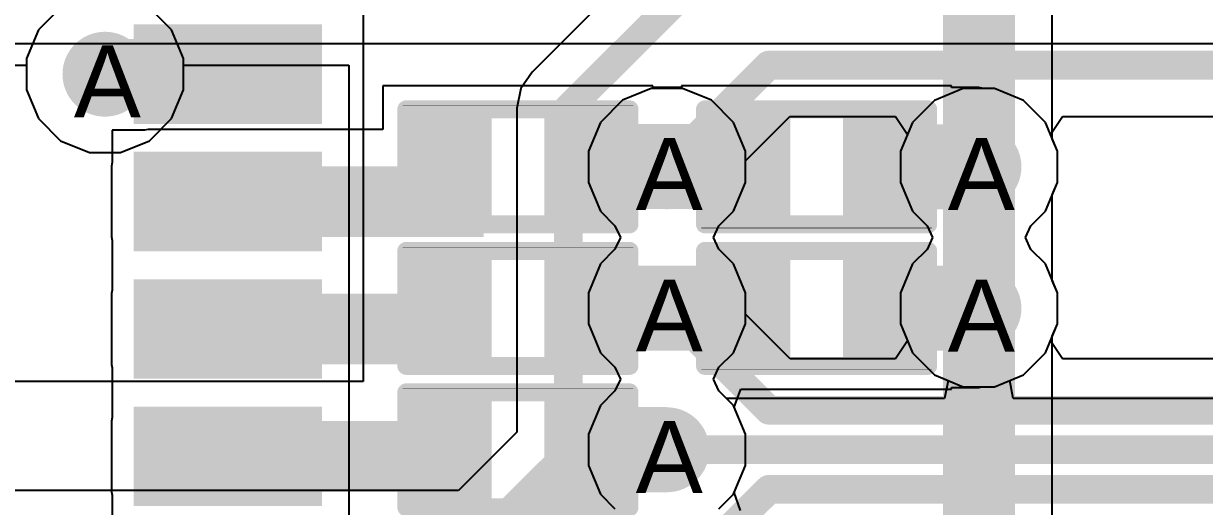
# Model space of a CAD drawing. Header units: inches. Extents: x 0 to 208, y 0 to 213.
# Drawn here: x 0.7517 to 1.0797, y 1.3742 to 1.5086 of the extents above; entities that cross this region are included whole.
import ezdxf

# ---------------------------------------------------------------- set-up
doc = ezdxf.new("R2010")
doc.units = ezdxf.units.IN
doc.header["$MEASUREMENT"] = 0
for name, color, linetype in [('Bottom Layer', 5, 'Continuous'), ('Drill Drawing', 1, 'Continuous'), ('L2_GND1', 16, 'Continuous'), ('L3_SIG1', 76, 'Continuous'), ('L4_PWR', 90, 'Continuous'), ('L5_GND2', 156, 'Continuous'), ('L6_SIG2', 130, 'Continuous'), ('L7_GND3', 216, 'Continuous'), ('Top Layer', 1, 'Continuous'), ('Top Overlay', 2, 'Continuous'), ('Top Paste', 8, 'Continuous'), ('Top Solder', 216, 'Continuous'), ('Via Holes', 16, 'Continuous')]:
    doc.layers.add(name, color=color, linetype=linetype)
doc.styles.add('Arial', font='', dxfattribs={"height": 0.2})
doc.styles.get('Arial').set_extended_font_data('Arial')

# ---------------------------------------------------------------- blocks, each defined once
blk = doc.blocks.new('R___0402_122')
at = {"layer": 'Top Layer'}
for points in [[(-0.0275, -0.0125), (-0.0275, 0.0125), (-0.0095, 0.0125), (-0.0095, -0.0125)], [(0.0095, -0.0125), (0.0095, 0.0125), (0.0275, 0.0125), (0.0275, -0.0125)]]:
    blk.add_hatch(color=1, dxfattribs=at).paths.add_polyline_path(points)
at = {"layer": 'Top Paste'}
for points in [[(-0.0275, -0.0125), (-0.0275, 0.0125), (-0.0095, 0.0125), (-0.0095, -0.0125)], [(0.0095, -0.0125), (0.0095, 0.0125), (0.0275, 0.0125), (0.0275, -0.0125)]]:
    blk.add_hatch(color=8, dxfattribs=at).paths.add_polyline_path(points)
at = {"layer": 'Top Solder'}
for points in [[(-0.02967, -0.01466), (-0.02967, 0.01467), (-0.00734, 0.01467), (-0.00734, -0.01466)], [(0.00733, -0.01466), (0.00733, 0.01467), (0.02967, 0.01467), (0.02967, -0.01466)]]:
    blk.add_hatch(color=216, dxfattribs=at).paths.add_polyline_path(points)
at = {"layer": 'Top Overlay'}
for points in [[(-0.031, -0.016, 0.005, 0.005, 0), (-0.031, 0.016, 0.005, 0.005, 0)], [(-0.031, 0.016, 0.005, 0.005, 0), (0.031, 0.016, 0.005, 0.005, 0)], [(0.031, -0.016, 0.005, 0.005, 0), (0.031, 0.016, 0.005, 0.005, 0)], [(-0.031, -0.016, 0.005, 0.005, 0), (0.031, -0.016, 0.005, 0.005, 0)], [(-0.032, -0.017, 0.000127, 0.000127, 0), (0.032, -0.017, 0.000127, 0.000127, 0)]]:
    blk.add_lwpolyline(points, format="xyseb", dxfattribs=at)
for points in [[(-0.03225, 0.016, 0.0025, 0.0025, 1), (-0.02975, 0.016, 0.0025, 0.0025, 1)], [(-0.03225, 0.016, 0.0025, 0.0025, 1), (-0.02975, 0.016, 0.0025, 0.0025, 1)], [(0.02975, 0.016, 0.0025, 0.0025, 1), (0.03225, 0.016, 0.0025, 0.0025, 1)], [(0.02975, 0.016, 0.0025, 0.0025, 1), (0.03225, 0.016, 0.0025, 0.0025, 1)], [(-0.03225, -0.016, 0.0025, 0.0025, 1), (-0.02975, -0.016, 0.0025, 0.0025, 1)], [(-0.03225, -0.016, 0.0025, 0.0025, 1), (-0.02975, -0.016, 0.0025, 0.0025, 1)], [(0.02975, -0.016, 0.0025, 0.0025, 1), (0.03225, -0.016, 0.0025, 0.0025, 1)], [(0.02975, -0.016, 0.0025, 0.0025, 1), (0.03225, -0.016, 0.0025, 0.0025, 1)], [(-0.03203, -0.017, 0.0000635, 0.0000635, 1), (-0.03197, -0.017, 0.0000635, 0.0000635, 1)], [(0.03197, -0.017, 0.0000635, 0.0000635, 1), (0.03203, -0.017, 0.0000635, 0.0000635, 1)]]:
    blk.add_lwpolyline(points, format="xyseb", close=True, dxfattribs=at)
blk = doc.blocks.new('R___0402_123')
at = {"layer": 'Top Layer'}
for points in [[(-0.0275, -0.0125), (-0.0275, 0.0125), (-0.0095, 0.0125), (-0.0095, -0.0125)], [(0.0095, -0.0125), (0.0095, 0.0125), (0.0275, 0.0125), (0.0275, -0.0125)]]:
    blk.add_hatch(color=1, dxfattribs=at).paths.add_polyline_path(points)
at = {"layer": 'Top Paste'}
for points in [[(-0.0275, -0.0125), (-0.0275, 0.0125), (-0.0095, 0.0125), (-0.0095, -0.0125)], [(0.0095, -0.0125), (0.0095, 0.0125), (0.0275, 0.0125), (0.0275, -0.0125)]]:
    blk.add_hatch(color=8, dxfattribs=at).paths.add_polyline_path(points)
at = {"layer": 'Top Solder'}
for points in [[(-0.02967, -0.01466), (-0.02967, 0.01467), (-0.00734, 0.01467), (-0.00734, -0.01466)], [(0.00733, -0.01466), (0.00733, 0.01467), (0.02967, 0.01467), (0.02967, -0.01466)]]:
    blk.add_hatch(color=216, dxfattribs=at).paths.add_polyline_path(points)
at = {"layer": 'Top Overlay'}
for points in [[(-0.031, -0.016, 0.005, 0.005, 0), (-0.031, 0.016, 0.005, 0.005, 0)], [(-0.031, 0.016, 0.005, 0.005, 0), (0.031, 0.016, 0.005, 0.005, 0)], [(0.031, -0.016, 0.005, 0.005, 0), (0.031, 0.016, 0.005, 0.005, 0)], [(-0.031, -0.016, 0.005, 0.005, 0), (0.031, -0.016, 0.005, 0.005, 0)], [(-0.032, -0.017, 0.000127, 0.000127, 0), (0.032, -0.017, 0.000127, 0.000127, 0)]]:
    blk.add_lwpolyline(points, format="xyseb", dxfattribs=at)
for points in [[(-0.03225, 0.016, 0.0025, 0.0025, 1), (-0.02975, 0.016, 0.0025, 0.0025, 1)], [(-0.03225, 0.016, 0.0025, 0.0025, 1), (-0.02975, 0.016, 0.0025, 0.0025, 1)], [(0.02975, 0.016, 0.0025, 0.0025, 1), (0.03225, 0.016, 0.0025, 0.0025, 1)], [(0.02975, 0.016, 0.0025, 0.0025, 1), (0.03225, 0.016, 0.0025, 0.0025, 1)], [(-0.03225, -0.016, 0.0025, 0.0025, 1), (-0.02975, -0.016, 0.0025, 0.0025, 1)], [(-0.03225, -0.016, 0.0025, 0.0025, 1), (-0.02975, -0.016, 0.0025, 0.0025, 1)], [(0.02975, -0.016, 0.0025, 0.0025, 1), (0.03225, -0.016, 0.0025, 0.0025, 1)], [(0.02975, -0.016, 0.0025, 0.0025, 1), (0.03225, -0.016, 0.0025, 0.0025, 1)], [(-0.03203, -0.017, 0.0000635, 0.0000635, 1), (-0.03197, -0.017, 0.0000635, 0.0000635, 1)], [(0.03197, -0.017, 0.0000635, 0.0000635, 1), (0.03203, -0.017, 0.0000635, 0.0000635, 1)]]:
    blk.add_lwpolyline(points, format="xyseb", close=True, dxfattribs=at)
blk = doc.blocks.new('AP6256__408')
at = {"layer": 'Top Layer'}
for points in [[(-0.00984, -0.24606), (-0.00984, -0.20177), (0.00984, -0.20177), (0.00984, -0.24606)], [(0.02559, -0.24606), (0.02559, -0.20177), (0.04528, -0.20177), (0.04528, -0.24606)], [(0.06103, -0.24606), (0.06103, -0.20177), (0.08071, -0.20177), (0.08071, -0.24606)], [(0.09646, -0.24606), (0.09646, -0.20177), (0.11614, -0.20177), (0.11614, -0.24606)]]:
    blk.add_hatch(color=1, dxfattribs=at).paths.add_polyline_path(points)
at = {"layer": 'Top Paste'}
for points in [[(-0.00984, -0.24606), (-0.00984, -0.20177), (0.00984, -0.20177), (0.00984, -0.24606)], [(0.02559, -0.24606), (0.02559, -0.20177), (0.04528, -0.20177), (0.04528, -0.24606)], [(0.06103, -0.24606), (0.06103, -0.20177), (0.08071, -0.20177), (0.08071, -0.24606)], [(0.09646, -0.24606), (0.09646, -0.20177), (0.11614, -0.20177), (0.11614, -0.24606)]]:
    blk.add_hatch(color=8, dxfattribs=at).paths.add_polyline_path(points)
at = {"layer": 'Top Solder'}
for points in [[(-0.01384, -0.25006), (-0.01384, -0.19777), (0.01384, -0.19777), (0.01384, -0.25006)], [(0.02159, -0.25006), (0.02159, -0.19777), (0.04928, -0.19777), (0.04928, -0.25006)], [(0.05703, -0.25006), (0.05703, -0.19777), (0.08471, -0.19777), (0.08471, -0.25006)], [(0.09246, -0.25006), (0.09246, -0.19777), (0.12014, -0.19777), (0.12014, -0.25006)]]:
    blk.add_hatch(color=216, dxfattribs=at).paths.add_polyline_path(points)
blk = doc.blocks.new('RES_0402_463')
at = {"layer": 'Top Layer'}
for points in [[(-0.0275, -0.0125), (-0.0275, 0.0125), (-0.0095, 0.0125), (-0.0095, -0.0125)], [(0.0095, -0.0125), (0.0095, 0.0125), (0.0275, 0.0125), (0.0275, -0.0125)]]:
    blk.add_hatch(color=1, dxfattribs=at).paths.add_polyline_path(points)
at = {"layer": 'Top Paste'}
for points in [[(-0.0275, -0.0125), (-0.0275, 0.0125), (-0.0095, 0.0125), (-0.0095, -0.0125)], [(0.0095, -0.0125), (0.0095, 0.0125), (0.0275, 0.0125), (0.0275, -0.0125)]]:
    blk.add_hatch(color=8, dxfattribs=at).paths.add_polyline_path(points)
at = {"layer": 'Top Solder'}
for points in [[(-0.02967, -0.01467), (-0.02967, 0.01466), (-0.00733, 0.01466), (-0.00733, -0.01467)], [(0.00733, -0.01467), (0.00733, 0.01466), (0.02967, 0.01466), (0.02967, -0.01467)]]:
    blk.add_hatch(color=216, dxfattribs=at).paths.add_polyline_path(points)
at = {"layer": 'Top Overlay'}
for points in [[(-0.031, 0.016, 0.005, 0.005, 0), (-0.031, -0.016, 0.005, 0.005, 0)], [(0.031, 0.016, 0.005, 0.005, 0), (-0.031, 0.016, 0.005, 0.005, 0)], [(0.031, 0.016, 0.005, 0.005, 0), (0.031, -0.016, 0.005, 0.005, 0)], [(0.031, -0.016, 0.005, 0.005, 0), (-0.031, -0.016, 0.005, 0.005, 0)], [(0.032, -0.017, 0.000127, 0.000127, 0), (-0.032, -0.017, 0.000127, 0.000127, 0)]]:
    blk.add_lwpolyline(points, format="xyseb", dxfattribs=at)
for points in [[(-0.03225, 0.016, 0.0025, 0.0025, 1), (-0.02975, 0.016, 0.0025, 0.0025, 1)], [(-0.03225, 0.016, 0.0025, 0.0025, 1), (-0.02975, 0.016, 0.0025, 0.0025, 1)], [(0.02975, 0.016, 0.0025, 0.0025, 1), (0.03225, 0.016, 0.0025, 0.0025, 1)], [(0.02975, 0.016, 0.0025, 0.0025, 1), (0.03225, 0.016, 0.0025, 0.0025, 1)], [(-0.03225, -0.016, 0.0025, 0.0025, 1), (-0.02975, -0.016, 0.0025, 0.0025, 1)], [(-0.03225, -0.016, 0.0025, 0.0025, 1), (-0.02975, -0.016, 0.0025, 0.0025, 1)], [(0.02975, -0.016, 0.0025, 0.0025, 1), (0.03225, -0.016, 0.0025, 0.0025, 1)], [(0.02975, -0.016, 0.0025, 0.0025, 1), (0.03225, -0.016, 0.0025, 0.0025, 1)], [(-0.03203, -0.017, 0.0000635, 0.0000635, 1), (-0.03197, -0.017, 0.0000635, 0.0000635, 1)], [(0.03197, -0.017, 0.0000635, 0.0000635, 1), (0.03203, -0.017, 0.0000635, 0.0000635, 1)]]:
    blk.add_lwpolyline(points, format="xyseb", close=True, dxfattribs=at)
blk = doc.blocks.new('RES_0402_464')
at = {"layer": 'Top Layer'}
for points in [[(-0.0275, -0.0125), (-0.0275, 0.0125), (-0.0095, 0.0125), (-0.0095, -0.0125)], [(0.0095, -0.0125), (0.0095, 0.0125), (0.0275, 0.0125), (0.0275, -0.0125)]]:
    blk.add_hatch(color=1, dxfattribs=at).paths.add_polyline_path(points)
at = {"layer": 'Top Paste'}
for points in [[(-0.0275, -0.0125), (-0.0275, 0.0125), (-0.0095, 0.0125), (-0.0095, -0.0125)], [(0.0095, -0.0125), (0.0095, 0.0125), (0.0275, 0.0125), (0.0275, -0.0125)]]:
    blk.add_hatch(color=8, dxfattribs=at).paths.add_polyline_path(points)
at = {"layer": 'Top Solder'}
for points in [[(-0.02967, -0.01467), (-0.02967, 0.01466), (-0.00733, 0.01466), (-0.00733, -0.01467)], [(0.00733, -0.01467), (0.00733, 0.01466), (0.02967, 0.01466), (0.02967, -0.01467)]]:
    blk.add_hatch(color=216, dxfattribs=at).paths.add_polyline_path(points)
at = {"layer": 'Top Overlay'}
for points in [[(0.031, 0.016, 0.005, 0.005, 0), (-0.031, 0.016, 0.005, 0.005, 0)], [(-0.031, 0.016, 0.005, 0.005, 0), (-0.031, -0.016, 0.005, 0.005, 0)], [(0.031, 0.016, 0.005, 0.005, 0), (0.031, -0.016, 0.005, 0.005, 0)], [(0.031, -0.016, 0.005, 0.005, 0), (-0.031, -0.016, 0.005, 0.005, 0)], [(0.032, -0.017, 0.000127, 0.000127, 0), (-0.032, -0.017, 0.000127, 0.000127, 0)]]:
    blk.add_lwpolyline(points, format="xyseb", dxfattribs=at)
for points in [[(-0.03225, 0.016, 0.0025, 0.0025, 1), (-0.02975, 0.016, 0.0025, 0.0025, 1)], [(-0.03225, 0.016, 0.0025, 0.0025, 1), (-0.02975, 0.016, 0.0025, 0.0025, 1)], [(0.02975, 0.016, 0.0025, 0.0025, 1), (0.03225, 0.016, 0.0025, 0.0025, 1)], [(0.02975, 0.016, 0.0025, 0.0025, 1), (0.03225, 0.016, 0.0025, 0.0025, 1)], [(-0.03225, -0.016, 0.0025, 0.0025, 1), (-0.02975, -0.016, 0.0025, 0.0025, 1)], [(-0.03225, -0.016, 0.0025, 0.0025, 1), (-0.02975, -0.016, 0.0025, 0.0025, 1)], [(0.02975, -0.016, 0.0025, 0.0025, 1), (0.03225, -0.016, 0.0025, 0.0025, 1)], [(0.02975, -0.016, 0.0025, 0.0025, 1), (0.03225, -0.016, 0.0025, 0.0025, 1)], [(-0.03203, -0.017, 0.0000635, 0.0000635, 1), (-0.03197, -0.017, 0.0000635, 0.0000635, 1)], [(0.03197, -0.017, 0.0000635, 0.0000635, 1), (0.03203, -0.017, 0.0000635, 0.0000635, 1)]]:
    blk.add_lwpolyline(points, format="xyseb", close=True, dxfattribs=at)
blk = doc.blocks.new('RES_0402_465')
at = {"layer": 'Top Layer'}
for points in [[(-0.0275, -0.0125), (-0.0275, 0.0125), (-0.0095, 0.0125), (-0.0095, -0.0125)], [(0.0095, -0.0125), (0.0095, 0.0125), (0.0275, 0.0125), (0.0275, -0.0125)]]:
    blk.add_hatch(color=1, dxfattribs=at).paths.add_polyline_path(points)
at = {"layer": 'Top Paste'}
for points in [[(-0.0275, -0.0125), (-0.0275, 0.0125), (-0.0095, 0.0125), (-0.0095, -0.0125)], [(0.0095, -0.0125), (0.0095, 0.0125), (0.0275, 0.0125), (0.0275, -0.0125)]]:
    blk.add_hatch(color=8, dxfattribs=at).paths.add_polyline_path(points)
at = {"layer": 'Top Solder'}
for points in [[(-0.02967, -0.01467), (-0.02967, 0.01466), (-0.00733, 0.01466), (-0.00733, -0.01467)], [(0.00733, -0.01467), (0.00733, 0.01466), (0.02967, 0.01466), (0.02967, -0.01467)]]:
    blk.add_hatch(color=216, dxfattribs=at).paths.add_polyline_path(points)
at = {"layer": 'Top Overlay'}
for points in [[(0.031, 0.016, 0.005, 0.005, 0), (-0.031, 0.016, 0.005, 0.005, 0)], [(-0.031, 0.016, 0.005, 0.005, 0), (-0.031, -0.016, 0.005, 0.005, 0)], [(0.031, 0.016, 0.005, 0.005, 0), (0.031, -0.016, 0.005, 0.005, 0)], [(0.031, -0.016, 0.005, 0.005, 0), (-0.031, -0.016, 0.005, 0.005, 0)], [(0.032, -0.017, 0.000127, 0.000127, 0), (-0.032, -0.017, 0.000127, 0.000127, 0)]]:
    blk.add_lwpolyline(points, format="xyseb", dxfattribs=at)
for points in [[(-0.03225, 0.016, 0.0025, 0.0025, 1), (-0.02975, 0.016, 0.0025, 0.0025, 1)], [(-0.03225, 0.016, 0.0025, 0.0025, 1), (-0.02975, 0.016, 0.0025, 0.0025, 1)], [(0.02975, 0.016, 0.0025, 0.0025, 1), (0.03225, 0.016, 0.0025, 0.0025, 1)], [(0.02975, 0.016, 0.0025, 0.0025, 1), (0.03225, 0.016, 0.0025, 0.0025, 1)], [(-0.03225, -0.016, 0.0025, 0.0025, 1), (-0.02975, -0.016, 0.0025, 0.0025, 1)], [(-0.03225, -0.016, 0.0025, 0.0025, 1), (-0.02975, -0.016, 0.0025, 0.0025, 1)], [(0.02975, -0.016, 0.0025, 0.0025, 1), (0.03225, -0.016, 0.0025, 0.0025, 1)], [(0.02975, -0.016, 0.0025, 0.0025, 1), (0.03225, -0.016, 0.0025, 0.0025, 1)], [(-0.03203, -0.017, 0.0000635, 0.0000635, 1), (-0.03197, -0.017, 0.0000635, 0.0000635, 1)], [(0.03197, -0.017, 0.0000635, 0.0000635, 1), (0.03203, -0.017, 0.0000635, 0.0000635, 1)]]:
    blk.add_lwpolyline(points, format="xyseb", close=True, dxfattribs=at)

msp = doc.modelspace()

# ---------------------------------------------------------------- hatches: boundary and pattern name
at = {"layer": 'Bottom Layer'}
h = msp.add_hatch(color=5, dxfattribs=at)
edge = h.paths.add_edge_path()
edge.add_arc((0.77426, 1.49448), 0.01181, 0, 360)
h = msp.add_hatch(color=5, dxfattribs=at)
edge = h.paths.add_edge_path()
edge.add_arc((0.93039, 1.46873), 0.01181, 0, 360)
h = msp.add_hatch(color=5, dxfattribs=at)
edge = h.paths.add_edge_path()
edge.add_arc((1.01709, 1.46871), 0.01181, 0, 360)
h = msp.add_hatch(color=5, dxfattribs=at)
edge = h.paths.add_edge_path()
edge.add_arc((0.93039, 1.42936), 0.01181, 0, 360)
h = msp.add_hatch(color=5, dxfattribs=at)
edge = h.paths.add_edge_path()
edge.add_arc((1.01709, 1.42934), 0.01181, 0, 360)
h = msp.add_hatch(color=5, dxfattribs=at)
edge = h.paths.add_edge_path()
edge.add_arc((0.93039, 1.39), 0.01181, 0, 360)
at = {"layer": 'L2_GND1'}
h = msp.add_hatch(color=16, dxfattribs=at)
edge = h.paths.add_edge_path()
edge.add_arc((0.77426, 1.49448), 0.01181, 0, 360)
h = msp.add_hatch(color=16, dxfattribs=at)
edge = h.paths.add_edge_path()
edge.add_arc((0.93039, 1.46873), 0.01181, 0, 360)
h = msp.add_hatch(color=16, dxfattribs=at)
edge = h.paths.add_edge_path()
edge.add_arc((1.01709, 1.46871), 0.01181, 0, 360)
h = msp.add_hatch(color=16, dxfattribs=at)
edge = h.paths.add_edge_path()
edge.add_arc((0.93039, 1.42936), 0.01181, 0, 360)
h = msp.add_hatch(color=16, dxfattribs=at)
edge = h.paths.add_edge_path()
edge.add_arc((1.01709, 1.42934), 0.01181, 0, 360)
h = msp.add_hatch(color=16, dxfattribs=at)
edge = h.paths.add_edge_path()
edge.add_arc((0.93039, 1.39), 0.01181, 0, 360)
at = {"layer": 'L3_SIG1'}
h = msp.add_hatch(color=76, dxfattribs=at)
edge = h.paths.add_edge_path()
edge.add_arc((0.77426, 1.49448), 0.01181, 0, 360)
h = msp.add_hatch(color=76, dxfattribs=at)
edge = h.paths.add_edge_path()
edge.add_arc((0.93039, 1.46873), 0.01181, 0, 360)
h = msp.add_hatch(color=76, dxfattribs=at)
edge = h.paths.add_edge_path()
edge.add_arc((1.01709, 1.46871), 0.01181, 0, 360)
h = msp.add_hatch(color=76, dxfattribs=at)
edge = h.paths.add_edge_path()
edge.add_arc((0.93039, 1.42936), 0.01181, 0, 360)
h = msp.add_hatch(color=76, dxfattribs=at)
edge = h.paths.add_edge_path()
edge.add_arc((1.01709, 1.42934), 0.01181, 0, 360)
h = msp.add_hatch(color=76, dxfattribs=at)
edge = h.paths.add_edge_path()
edge.add_arc((0.93039, 1.39), 0.01181, 0, 360)
at = {"layer": 'L4_PWR'}
h = msp.add_hatch(color=90, dxfattribs=at)
edge = h.paths.add_edge_path()
edge.add_arc((0.77426, 1.49448), 0.01181, 0, 360)
h = msp.add_hatch(color=90, dxfattribs=at)
edge = h.paths.add_edge_path()
edge.add_arc((0.93039, 1.46873), 0.01181, 0, 360)
h = msp.add_hatch(color=90, dxfattribs=at)
edge = h.paths.add_edge_path()
edge.add_arc((1.01709, 1.46871), 0.01181, 0, 360)
h = msp.add_hatch(color=90, dxfattribs=at)
edge = h.paths.add_edge_path()
edge.add_arc((0.93039, 1.42936), 0.01181, 0, 360)
h = msp.add_hatch(color=90, dxfattribs=at)
edge = h.paths.add_edge_path()
edge.add_arc((1.01709, 1.42934), 0.01181, 0, 360)
h = msp.add_hatch(color=90, dxfattribs=at)
edge = h.paths.add_edge_path()
edge.add_arc((0.93039, 1.39), 0.01181, 0, 360)
at = {"layer": 'L5_GND2'}
h = msp.add_hatch(color=156, dxfattribs=at)
edge = h.paths.add_edge_path()
edge.add_arc((0.77426, 1.49448), 0.01181, 0, 360)
h = msp.add_hatch(color=156, dxfattribs=at)
edge = h.paths.add_edge_path()
edge.add_arc((0.93039, 1.46873), 0.01181, 0, 360)
h = msp.add_hatch(color=156, dxfattribs=at)
edge = h.paths.add_edge_path()
edge.add_arc((1.01709, 1.46871), 0.01181, 0, 360)
h = msp.add_hatch(color=156, dxfattribs=at)
edge = h.paths.add_edge_path()
edge.add_arc((0.93039, 1.42936), 0.01181, 0, 360)
h = msp.add_hatch(color=156, dxfattribs=at)
edge = h.paths.add_edge_path()
edge.add_arc((1.01709, 1.42934), 0.01181, 0, 360)
h = msp.add_hatch(color=156, dxfattribs=at)
edge = h.paths.add_edge_path()
edge.add_arc((0.93039, 1.39), 0.01181, 0, 360)
at = {"layer": 'L6_SIG2'}
h = msp.add_hatch(color=130, dxfattribs=at)
edge = h.paths.add_edge_path()
edge.add_arc((0.77426, 1.49448), 0.01181, 0, 360)
h = msp.add_hatch(color=130, dxfattribs=at)
edge = h.paths.add_edge_path()
edge.add_arc((0.93039, 1.46873), 0.01181, 0, 360)
h = msp.add_hatch(color=130, dxfattribs=at)
edge = h.paths.add_edge_path()
edge.add_arc((1.01709, 1.46871), 0.01181, 0, 360)
h = msp.add_hatch(color=130, dxfattribs=at)
edge = h.paths.add_edge_path()
edge.add_arc((0.93039, 1.42936), 0.01181, 0, 360)
h = msp.add_hatch(color=130, dxfattribs=at)
edge = h.paths.add_edge_path()
edge.add_arc((1.01709, 1.42934), 0.01181, 0, 360)
h = msp.add_hatch(color=130, dxfattribs=at)
edge = h.paths.add_edge_path()
edge.add_arc((0.93039, 1.39), 0.01181, 0, 360)
at = {"layer": 'L7_GND3'}
h = msp.add_hatch(color=216, dxfattribs=at)
edge = h.paths.add_edge_path()
edge.add_arc((0.77426, 1.49448), 0.01181, 0, 360)
h = msp.add_hatch(color=216, dxfattribs=at)
edge = h.paths.add_edge_path()
edge.add_arc((0.93039, 1.46873), 0.01181, 0, 360)
h = msp.add_hatch(color=216, dxfattribs=at)
edge = h.paths.add_edge_path()
edge.add_arc((1.01709, 1.46871), 0.01181, 0, 360)
h = msp.add_hatch(color=216, dxfattribs=at)
edge = h.paths.add_edge_path()
edge.add_arc((0.93039, 1.42936), 0.01181, 0, 360)
h = msp.add_hatch(color=216, dxfattribs=at)
edge = h.paths.add_edge_path()
edge.add_arc((1.01709, 1.42934), 0.01181, 0, 360)
h = msp.add_hatch(color=216, dxfattribs=at)
edge = h.paths.add_edge_path()
edge.add_arc((0.93039, 1.39), 0.01181, 0, 360)
at = {"layer": 'Top Layer'}
h = msp.add_hatch(color=1, dxfattribs=at)
edge = h.paths.add_edge_path()
edge.add_arc((0.77426, 1.49448), 0.01181, 0, 360)
for points in [[(0.77426, 1.48463), (0.83055, 1.48463), (0.83055, 1.50432), (0.77426, 1.50432)], [(0.90749, 1.45694), (0.95348, 1.45694), (0.95348, 1.48059), (0.90749, 1.48059)], [(1.01709, 1.4569), (1.01709, 1.48056), (0.98648, 1.48056), (0.98648, 1.4569)], [(0.78626, 1.4492), (0.87949, 1.4492), (0.87949, 1.46889), (0.78626, 1.46889)], [(0.90749, 1.41757), (0.95348, 1.41757), (0.95348, 1.44123), (0.90749, 1.44123)], [(1.01709, 1.41753), (1.01709, 1.44119), (0.98648, 1.44119), (0.98648, 1.41753)], [(0.78626, 1.41377), (0.87949, 1.41377), (0.87949, 1.43345), (0.78626, 1.43345)], [(0.90749, 1.3782), (0.93039, 1.3782), (0.93039, 1.40186), (0.90749, 1.40186)], [(0.78626, 1.37833), (0.87949, 1.37833), (0.87949, 1.39798), (0.78626, 1.39798)]]:
    msp.add_hatch(color=1, dxfattribs=at).paths.add_polyline_path(points)
h = msp.add_hatch(color=1, dxfattribs=at)
edge = h.paths.add_edge_path()
edge.add_arc((0.93039, 1.46873), 0.01181, 0, 360)
h = msp.add_hatch(color=1, dxfattribs=at)
edge = h.paths.add_edge_path()
edge.add_arc((1.01709, 1.46871), 0.01181, 0, 360)
h = msp.add_hatch(color=1, dxfattribs=at)
edge = h.paths.add_edge_path()
edge.add_arc((0.93039, 1.42936), 0.01181, 0, 360)
h = msp.add_hatch(color=1, dxfattribs=at)
edge = h.paths.add_edge_path()
edge.add_arc((1.01709, 1.42934), 0.01181, 0, 360)
h = msp.add_hatch(color=1, dxfattribs=at)
edge = h.paths.add_edge_path()
edge.add_arc((0.93039, 1.39), 0.01181, 0, 360)
at = {"layer": 'Via Holes'}
h = msp.add_hatch(color=7, dxfattribs=at)
edge = h.paths.add_edge_path()
edge.add_arc((0.77426, 1.49448), 0.00591, 0, 360)
h = msp.add_hatch(color=7, dxfattribs=at)
edge = h.paths.add_edge_path()
edge.add_arc((0.93039, 1.46873), 0.00591, 0, 360)
h = msp.add_hatch(color=7, dxfattribs=at)
edge = h.paths.add_edge_path()
edge.add_arc((1.01709, 1.46871), 0.00591, 0, 360)
h = msp.add_hatch(color=7, dxfattribs=at)
edge = h.paths.add_edge_path()
edge.add_arc((0.93039, 1.42936), 0.00591, 0, 360)
h = msp.add_hatch(color=7, dxfattribs=at)
edge = h.paths.add_edge_path()
edge.add_arc((1.01709, 1.42934), 0.00591, 0, 360)
h = msp.add_hatch(color=7, dxfattribs=at)
edge = h.paths.add_edge_path()
edge.add_arc((0.93039, 1.39), 0.00591, 0, 360)

# ---------------------------------------------------------------- linework, layer by layer
at = {"layer": 'Bottom Layer'}
for p, q in [((0.92605, 1.49054), (0.91803, 1.48722)), ((0.93473, 1.49054), (0.92605, 1.49054)), ((0.94274, 1.48722), (0.93473, 1.49054)), ((1.01275, 1.49052), (1.00473, 1.4872)), ((1.02143, 1.49052), (1.01275, 1.49052)), ((1.02944, 1.4872), (1.02143, 1.49052)), ((0.91803, 1.48722), (0.9119, 1.48108)), ((0.94888, 1.48108), (0.94274, 1.48722)), ((1.00473, 1.4872), (0.9986, 1.48106)), ((1.03558, 1.48106), (1.02944, 1.4872)), ((0.9119, 1.48108), (0.90858, 1.47307)), ((0.9522, 1.47307), (0.94888, 1.48108)), ((0.9986, 1.48106), (0.99528, 1.47304)), ((1.0389, 1.47304), (1.03558, 1.48106)), ((0.90858, 1.47307), (0.90858, 1.46439)), ((0.9522, 1.46439), (0.9522, 1.47307)), ((0.99528, 1.47304), (0.99528, 1.46437)), ((1.0389, 1.46437), (1.0389, 1.47304)), ((0.90858, 1.46439), (0.9119, 1.45637)), ((0.94888, 1.45637), (0.9522, 1.46439)), ((0.99528, 1.46437), (0.9986, 1.45635)), ((1.03558, 1.45635), (1.0389, 1.46437)), ((0.9119, 1.45637), (0.91596, 1.45231)), ((0.94482, 1.45231), (0.94888, 1.45637)), ((0.9986, 1.45635), (1.00266, 1.45229)), ((1.03152, 1.45229), (1.03558, 1.45635)), ((0.91596, 1.45231), (0.91748, 1.44905)), ((0.9433, 1.44905), (0.94482, 1.45231)), ((1.00266, 1.45229), (1.00418, 1.44902)), ((1.03, 1.44902), (1.03152, 1.45229)), ((0.91748, 1.44905), (0.91596, 1.44578)), ((0.94482, 1.44578), (0.9433, 1.44905)), ((1.00418, 1.44902), (1.00266, 1.44576)), ((1.03152, 1.44576), (1.03, 1.44902)), ((0.91596, 1.44578), (0.9119, 1.44172)), ((0.94888, 1.44172), (0.94482, 1.44578)), ((1.00266, 1.44576), (0.9986, 1.4417)), ((1.03558, 1.4417), (1.03152, 1.44576)), ((0.9119, 1.44172), (0.90858, 1.4337)), ((0.9522, 1.4337), (0.94888, 1.44172)), ((0.9986, 1.4417), (0.99528, 1.43368)), ((1.0389, 1.43368), (1.03558, 1.4417)), ((0.90858, 1.4337), (0.90858, 1.42502)), ((0.9522, 1.42502), (0.9522, 1.4337)), ((0.99528, 1.43368), (0.99528, 1.425)), ((1.0389, 1.425), (1.0389, 1.43368)), ((0.90858, 1.42502), (0.9119, 1.41701)), ((0.94888, 1.41701), (0.9522, 1.42502)), ((0.99528, 1.425), (0.9986, 1.41699)), ((1.03558, 1.41699), (1.0389, 1.425)), ((0.9119, 1.41701), (0.91596, 1.41295)), ((0.94482, 1.41295), (0.94888, 1.41701)), ((0.9986, 1.41699), (1.00473, 1.41085)), ((1.02944, 1.41085), (1.03558, 1.41699)), ((0.91596, 1.41295), (0.91748, 1.40968)), ((0.9433, 1.40968), (0.94482, 1.41295)), ((1.00473, 1.41085), (1.01275, 1.40753)), ((1.02143, 1.40753), (1.02944, 1.41085)), ((0.91748, 1.40968), (0.91596, 1.40641)), ((0.94482, 1.40641), (0.9433, 1.40968)), ((1.01275, 1.40753), (1.02143, 1.40753)), ((0.91596, 1.40641), (0.9119, 1.40235)), ((0.94888, 1.40235), (0.94482, 1.40641)), ((0.9119, 1.40235), (0.90858, 1.39433)), ((0.9522, 1.39433), (0.94888, 1.40235)), ((0.90858, 1.39433), (0.90858, 1.38566)), ((0.9522, 1.38566), (0.9522, 1.39433)), ((0.90858, 1.38566), (0.9119, 1.37764)), ((0.94888, 1.37764), (0.9522, 1.38566)), ((0.9119, 1.37764), (0.91596, 1.37358)), ((0.94482, 1.37358), (0.94888, 1.37764))]:
    msp.add_line(p, q, dxfattribs=at)
at = {"layer": 'L2_GND1'}
for p, q in [((0.92605, 1.49054), (0.91803, 1.48722)), ((0.93473, 1.49054), (0.92605, 1.49054)), ((0.94274, 1.48722), (0.93473, 1.49054)), ((1.01275, 1.49052), (1.00473, 1.4872)), ((1.02143, 1.49052), (1.01275, 1.49052)), ((1.02944, 1.4872), (1.02143, 1.49052)), ((0.91803, 1.48722), (0.9119, 1.48108)), ((0.94888, 1.48108), (0.94274, 1.48722)), ((1.00473, 1.4872), (0.9986, 1.48106)), ((1.03558, 1.48106), (1.02944, 1.4872)), ((0.9119, 1.48108), (0.90858, 1.47307)), ((0.9522, 1.47307), (0.94888, 1.48108)), ((0.9986, 1.48106), (0.99528, 1.47304)), ((1.0389, 1.47304), (1.03558, 1.48106)), ((0.90858, 1.47307), (0.90858, 1.46439)), ((0.9522, 1.46439), (0.9522, 1.47307)), ((0.99528, 1.47304), (0.99528, 1.46437)), ((1.0389, 1.46437), (1.0389, 1.47304)), ((0.90858, 1.46439), (0.9119, 1.45637)), ((0.94888, 1.45637), (0.9522, 1.46439)), ((0.99528, 1.46437), (0.9986, 1.45635)), ((1.03558, 1.45635), (1.0389, 1.46437)), ((0.9119, 1.45637), (0.91596, 1.45231)), ((0.94482, 1.45231), (0.94888, 1.45637)), ((0.9986, 1.45635), (1.00266, 1.45229)), ((1.03152, 1.45229), (1.03558, 1.45635)), ((0.91596, 1.45231), (0.91748, 1.44905)), ((0.9433, 1.44905), (0.94482, 1.45231)), ((1.00266, 1.45229), (1.00418, 1.44902)), ((1.03, 1.44902), (1.03152, 1.45229)), ((0.91748, 1.44905), (0.91596, 1.44578)), ((0.94482, 1.44578), (0.9433, 1.44905)), ((1.00418, 1.44902), (1.00266, 1.44576)), ((1.03152, 1.44576), (1.03, 1.44902)), ((0.91596, 1.44578), (0.9119, 1.44172)), ((0.94888, 1.44172), (0.94482, 1.44578)), ((1.00266, 1.44576), (0.9986, 1.4417)), ((1.03558, 1.4417), (1.03152, 1.44576)), ((0.9119, 1.44172), (0.90858, 1.4337)), ((0.9522, 1.4337), (0.94888, 1.44172)), ((0.9986, 1.4417), (0.99528, 1.43368)), ((1.0389, 1.43368), (1.03558, 1.4417)), ((0.90858, 1.4337), (0.90858, 1.42502)), ((0.9522, 1.42502), (0.9522, 1.4337)), ((0.99528, 1.43368), (0.99528, 1.425)), ((1.0389, 1.425), (1.0389, 1.43368)), ((0.90858, 1.42502), (0.9119, 1.41701)), ((0.94888, 1.41701), (0.9522, 1.42502)), ((0.99528, 1.425), (0.9986, 1.41699)), ((1.03558, 1.41699), (1.0389, 1.425)), ((0.9119, 1.41701), (0.91596, 1.41295)), ((0.94482, 1.41295), (0.94888, 1.41701)), ((0.9986, 1.41699), (1.00473, 1.41085)), ((1.02944, 1.41085), (1.03558, 1.41699)), ((0.91596, 1.41295), (0.91748, 1.40968)), ((0.9433, 1.40968), (0.94482, 1.41295)), ((1.00473, 1.41085), (1.01275, 1.40753)), ((1.02143, 1.40753), (1.02944, 1.41085)), ((0.91748, 1.40968), (0.91596, 1.40641)), ((0.94482, 1.40641), (0.9433, 1.40968)), ((1.01275, 1.40753), (1.02143, 1.40753)), ((0.91596, 1.40641), (0.9119, 1.40235)), ((0.94888, 1.40235), (0.94482, 1.40641)), ((0.9119, 1.40235), (0.90858, 1.39433)), ((0.9522, 1.39433), (0.94888, 1.40235)), ((0.90858, 1.39433), (0.90858, 1.38566)), ((0.9522, 1.38566), (0.9522, 1.39433)), ((0.90858, 1.38566), (0.9119, 1.37764)), ((0.94888, 1.37764), (0.9522, 1.38566)), ((0.9119, 1.37764), (0.91596, 1.37358)), ((0.94482, 1.37358), (0.94888, 1.37764))]:
    msp.add_line(p, q, dxfattribs=at)
at = {"layer": 'L3_SIG1'}
for p, q in [((0.91592, 1.51811), (0.89291, 1.49509)), ((0.89291, 1.49509), (0.88981, 1.49046)), ((0.88981, 1.49046), (0.88873, 1.485)), ((0.88873, 1.485), (0.88873, 1.485)), ((0.88873, 1.485), (0.88873, 1.39491)), ((0.9522, 1.47035), (0.96457, 1.48273)), ((0.96457, 1.48273), (0.99388, 1.48273)), ((0.99388, 1.48273), (0.99722, 1.47773)), ((1.03696, 1.47773), (1.0403, 1.48273)), ((1.0403, 1.48273), (3.96866, 1.48273)), ((0.99722, 1.47773), (0.99528, 1.47304)), ((1.0389, 1.47304), (1.03696, 1.47773)), ((0.9522, 1.46439), (0.9522, 1.47035)), ((0.99528, 1.47304), (0.99528, 1.46437)), ((1.0389, 1.46437), (1.0389, 1.47304)), ((0.94888, 1.45637), (0.9522, 1.46439)), ((0.99528, 1.46437), (0.9986, 1.45635)), ((1.03558, 1.45635), (1.0389, 1.46437)), ((0.94482, 1.45231), (0.94888, 1.45637)), ((0.9986, 1.45635), (1.00266, 1.45229)), ((1.03152, 1.45229), (1.03558, 1.45635)), ((0.9433, 1.44905), (0.94482, 1.45231)), ((1.00266, 1.45229), (1.00418, 1.44902)), ((1.03, 1.44902), (1.03152, 1.45229)), ((0.94482, 1.44578), (0.9433, 1.44905)), ((1.00418, 1.44902), (1.00266, 1.44576)), ((1.03152, 1.44576), (1.03, 1.44902)), ((0.94888, 1.44172), (0.94482, 1.44578)), ((1.00266, 1.44576), (0.9986, 1.4417)), ((1.03558, 1.4417), (1.03152, 1.44576)), ((0.9522, 1.4337), (0.94888, 1.44172)), ((0.9986, 1.4417), (0.99528, 1.43368)), ((1.0389, 1.43368), (1.03558, 1.4417)), ((0.9522, 1.42774), (0.9522, 1.4337)), ((0.99528, 1.43368), (0.99528, 1.425)), ((1.0389, 1.425), (1.0389, 1.43368)), ((0.96466, 1.41527), (0.9522, 1.42774)), ((0.99528, 1.425), (0.99724, 1.42027)), ((1.03694, 1.42027), (1.0389, 1.425)), ((0.99724, 1.42027), (0.9939, 1.41527)), ((1.04028, 1.41527), (1.03694, 1.42027)), ((0.9939, 1.41527), (0.96466, 1.41527)), ((1.22909, 1.41527), (1.04028, 1.41527)), ((0.88873, 1.39491), (0.87245, 1.37863)), ((0.87245, 1.37863), (0.70029, 1.37863))]:
    msp.add_line(p, q, dxfattribs=at)
for points in [[(0.903, 1.485, 0.008, 0.008, 0), (0.936, 1.518, 0.008, 0.008, 0)], [(0.93039, 1.46873, 0.008, 0.008, 0), (0.95866, 1.497, 0.008, 0.008, 0)], [(0.95866, 1.497, 0.008, 0.008, 0), (3.96866, 1.497, 0.008, 0.008, 0)], [(0.903, 1.389, 0.008, 0.008, 0), (0.903, 1.485, 0.008, 0.008, 0)], [(0.93039, 1.42936, 0.008, 0.008, 0), (0.95875, 1.401, 0.008, 0.008, 0)], [(0.95875, 1.401, 0.008, 0.008, 0), (1.235, 1.401, 0.008, 0.008, 0)], [(0.87836, 1.36436, 0.008, 0.008, 0), (0.903, 1.389, 0.008, 0.008, 0)], [(0.93039, 1.35063, 0.008, 0.008, 0), (0.95876, 1.379, 0.008, 0.008, 0)], [(0.95876, 1.379, 0.008, 0.008, 0), (1.24411, 1.379, 0.008, 0.008, 0)]]:
    msp.add_lwpolyline(points, format="xyseb", dxfattribs=at)
for points in [[(0.95666, 1.497, 0.004, 0.004, 1), (0.96066, 1.497, 0.004, 0.004, 1)], [(0.95666, 1.497, 0.004, 0.004, 1), (0.96066, 1.497, 0.004, 0.004, 1)], [(0.901, 1.485, 0.004, 0.004, 1), (0.905, 1.485, 0.004, 0.004, 1)], [(0.901, 1.485, 0.004, 0.004, 1), (0.905, 1.485, 0.004, 0.004, 1)], [(0.92839, 1.46873, 0.004, 0.004, 1), (0.93239, 1.46873, 0.004, 0.004, 1)], [(0.92839, 1.42936, 0.004, 0.004, 1), (0.93239, 1.42936, 0.004, 0.004, 1)], [(0.95675, 1.401, 0.004, 0.004, 1), (0.96075, 1.401, 0.004, 0.004, 1)], [(0.95675, 1.401, 0.004, 0.004, 1), (0.96075, 1.401, 0.004, 0.004, 1)], [(0.901, 1.389, 0.004, 0.004, 1), (0.905, 1.389, 0.004, 0.004, 1)], [(0.901, 1.389, 0.004, 0.004, 1), (0.905, 1.389, 0.004, 0.004, 1)], [(0.95676, 1.379, 0.004, 0.004, 1), (0.96076, 1.379, 0.004, 0.004, 1)], [(0.95676, 1.379, 0.004, 0.004, 1), (0.96076, 1.379, 0.004, 0.004, 1)]]:
    msp.add_lwpolyline(points, format="xyseb", close=True, dxfattribs=at)
at = {"layer": 'L4_PWR'}
for p, q in [((0.846, 1.57219), (0.846, 1.409)), ((1.03748, 1.47647), (1.03748, 1.54122)), ((0.7619, 1.51297), (0.75577, 1.50683)), ((0.79275, 1.50683), (0.78661, 1.51297)), ((0.75577, 1.50683), (0.75245, 1.49882)), ((0.79607, 1.49882), (0.79275, 1.50683)), ((0.41653, 1.497), (0.75245, 1.497)), ((0.75245, 1.49882), (0.75245, 1.49014)), ((0.75245, 1.497), (0.75245, 1.49014)), ((0.79607, 1.49014), (0.79607, 1.49882)), ((0.79607, 1.49014), (0.79607, 1.497)), ((0.79607, 1.497), (0.842, 1.497)), ((0.842, 1.497), (0.842, 1.18439)), ((0.75245, 1.49014), (0.75577, 1.48212)), ((0.75245, 1.49014), (0.75577, 1.48212)), ((0.79275, 1.48212), (0.79607, 1.49014)), ((0.79275, 1.48212), (0.79607, 1.49014)), ((0.75577, 1.48212), (0.7619, 1.47599)), ((0.75577, 1.48212), (0.7619, 1.47599)), ((0.78661, 1.47599), (0.79275, 1.48212)), ((0.78661, 1.47599), (0.79275, 1.48212)), ((1.0389, 1.47304), (1.03748, 1.47647)), ((0.7619, 1.47599), (0.76992, 1.47267)), ((0.7619, 1.47599), (0.76992, 1.47267)), ((0.7786, 1.47267), (0.78661, 1.47599)), ((0.7786, 1.47267), (0.78661, 1.47599)), ((0.76992, 1.47267), (0.7786, 1.47267)), ((0.76992, 1.47267), (0.7786, 1.47267)), ((1.0389, 1.46437), (1.0389, 1.47304)), ((1.03748, 1.46094), (1.0389, 1.46437)), ((1.03748, 1.43711), (1.03748, 1.46094)), ((1.0389, 1.43368), (1.03748, 1.43711)), ((1.0389, 1.425), (1.0389, 1.43368)), ((1.03748, 1.42158), (1.0389, 1.425)), ((1.03748, 1.35837), (1.03748, 1.42158)), ((0.846, 1.409), (0.352, 1.409))]:
    msp.add_line(p, q, dxfattribs=at)
for points in [[(1.01709, 1.46871, 0.02, 0.02, 0), (1.01709, 1.54122, 0.02, 0.02, 0)], [(1.01709, 1.42934, 0.02, 0.02, 0), (1.01709, 1.46871, 0.02, 0.02, 0)], [(1.01709, 1.35061, 0.02, 0.02, 0), (1.01709, 1.42934, 0.02, 0.02, 0)]]:
    msp.add_lwpolyline(points, format="xyseb", dxfattribs=at)
for points in [[(1.01209, 1.46871, 0.01, 0.01, 1), (1.02209, 1.46871, 0.01, 0.01, 1)], [(1.01209, 1.46871, 0.01, 0.01, 1), (1.02209, 1.46871, 0.01, 0.01, 1)], [(1.01209, 1.42934, 0.01, 0.01, 1), (1.02209, 1.42934, 0.01, 0.01, 1)], [(1.01209, 1.42934, 0.01, 0.01, 1), (1.02209, 1.42934, 0.01, 0.01, 1)]]:
    msp.add_lwpolyline(points, format="xyseb", close=True, dxfattribs=at)
at = {"layer": 'L5_GND2'}
for p, q in [((0.92605, 1.49054), (0.91803, 1.48722)), ((0.93473, 1.49054), (0.92605, 1.49054)), ((0.94274, 1.48722), (0.93473, 1.49054)), ((1.01275, 1.49052), (1.00473, 1.4872)), ((1.02143, 1.49052), (1.01275, 1.49052)), ((1.02944, 1.4872), (1.02143, 1.49052)), ((0.91803, 1.48722), (0.9119, 1.48108)), ((0.94888, 1.48108), (0.94274, 1.48722)), ((1.00473, 1.4872), (0.9986, 1.48106)), ((1.03558, 1.48106), (1.02944, 1.4872)), ((0.9119, 1.48108), (0.90858, 1.47307)), ((0.9522, 1.47307), (0.94888, 1.48108)), ((0.9986, 1.48106), (0.99528, 1.47304)), ((1.0389, 1.47304), (1.03558, 1.48106)), ((0.90858, 1.47307), (0.90858, 1.46439)), ((0.9522, 1.46439), (0.9522, 1.47307)), ((0.99528, 1.47304), (0.99528, 1.46437)), ((1.0389, 1.46437), (1.0389, 1.47304)), ((0.90858, 1.46439), (0.9119, 1.45637)), ((0.94888, 1.45637), (0.9522, 1.46439)), ((0.99528, 1.46437), (0.9986, 1.45635)), ((1.03558, 1.45635), (1.0389, 1.46437)), ((0.9119, 1.45637), (0.91596, 1.45231)), ((0.94482, 1.45231), (0.94888, 1.45637)), ((0.9986, 1.45635), (1.00266, 1.45229)), ((1.03152, 1.45229), (1.03558, 1.45635)), ((0.91596, 1.45231), (0.91748, 1.44905)), ((0.9433, 1.44905), (0.94482, 1.45231)), ((1.00266, 1.45229), (1.00418, 1.44902)), ((1.03, 1.44902), (1.03152, 1.45229)), ((0.91748, 1.44905), (0.91596, 1.44578)), ((0.94482, 1.44578), (0.9433, 1.44905)), ((1.00418, 1.44902), (1.00266, 1.44576)), ((1.03152, 1.44576), (1.03, 1.44902)), ((0.91596, 1.44578), (0.9119, 1.44172)), ((0.94888, 1.44172), (0.94482, 1.44578)), ((1.00266, 1.44576), (0.9986, 1.4417)), ((1.03558, 1.4417), (1.03152, 1.44576)), ((0.9119, 1.44172), (0.90858, 1.4337)), ((0.9522, 1.4337), (0.94888, 1.44172)), ((0.9986, 1.4417), (0.99528, 1.43368)), ((1.0389, 1.43368), (1.03558, 1.4417)), ((0.90858, 1.4337), (0.90858, 1.42502)), ((0.9522, 1.42502), (0.9522, 1.4337)), ((0.99528, 1.43368), (0.99528, 1.425)), ((1.0389, 1.425), (1.0389, 1.43368)), ((0.90858, 1.42502), (0.9119, 1.41701)), ((0.94888, 1.41701), (0.9522, 1.42502)), ((0.99528, 1.425), (0.9986, 1.41699)), ((1.03558, 1.41699), (1.0389, 1.425)), ((0.9119, 1.41701), (0.91596, 1.41295)), ((0.94482, 1.41295), (0.94888, 1.41701)), ((0.9986, 1.41699), (1.00473, 1.41085)), ((1.02944, 1.41085), (1.03558, 1.41699)), ((0.91596, 1.41295), (0.91748, 1.40968)), ((0.9433, 1.40968), (0.94482, 1.41295)), ((1.00473, 1.41085), (1.01275, 1.40753)), ((1.02143, 1.40753), (1.02944, 1.41085)), ((0.91748, 1.40968), (0.91596, 1.40641)), ((0.94482, 1.40641), (0.9433, 1.40968)), ((1.01275, 1.40753), (1.02143, 1.40753)), ((0.91596, 1.40641), (0.9119, 1.40235)), ((0.94888, 1.40235), (0.94482, 1.40641)), ((0.9119, 1.40235), (0.90858, 1.39433)), ((0.9522, 1.39433), (0.94888, 1.40235)), ((0.90858, 1.39433), (0.90858, 1.38566)), ((0.9522, 1.38566), (0.9522, 1.39433)), ((0.90858, 1.38566), (0.9119, 1.37764)), ((0.94888, 1.37764), (0.9522, 1.38566)), ((0.9119, 1.37764), (0.91596, 1.37358)), ((0.94482, 1.37358), (0.94888, 1.37764))]:
    msp.add_line(p, q, dxfattribs=at)
at = {"layer": 'L6_SIG2'}
for p, q in [((0.6872, 1.50301), (1.2583, 1.50301)), ((0.92605, 1.49054), (0.91803, 1.48722)), ((0.93473, 1.49054), (0.92605, 1.49054)), ((0.94274, 1.48722), (0.93473, 1.49054)), ((1.01275, 1.49052), (1.00473, 1.4872)), ((1.02143, 1.49052), (1.01275, 1.49052)), ((1.02944, 1.4872), (1.02143, 1.49052)), ((0.91803, 1.48722), (0.9119, 1.48108)), ((0.94888, 1.48108), (0.94274, 1.48722)), ((1.00473, 1.4872), (0.9986, 1.48106)), ((1.03558, 1.48106), (1.02944, 1.4872)), ((0.9119, 1.48108), (0.90858, 1.47307)), ((0.9522, 1.47307), (0.94888, 1.48108)), ((0.9986, 1.48106), (0.99528, 1.47304)), ((1.0389, 1.47304), (1.03558, 1.48106)), ((0.90858, 1.47307), (0.90858, 1.46439)), ((0.9522, 1.46439), (0.9522, 1.47307)), ((0.99528, 1.47304), (0.99528, 1.46437)), ((1.0389, 1.46437), (1.0389, 1.47304)), ((0.90858, 1.46439), (0.9119, 1.45637)), ((0.94888, 1.45637), (0.9522, 1.46439)), ((0.99528, 1.46437), (0.9986, 1.45635)), ((1.03558, 1.45635), (1.0389, 1.46437)), ((0.9119, 1.45637), (0.91596, 1.45231)), ((0.94482, 1.45231), (0.94888, 1.45637)), ((0.9986, 1.45635), (1.00266, 1.45229)), ((1.03152, 1.45229), (1.03558, 1.45635)), ((0.91596, 1.45231), (0.91748, 1.44905)), ((0.9433, 1.44905), (0.94482, 1.45231)), ((1.00266, 1.45229), (1.00418, 1.44902)), ((1.03, 1.44902), (1.03152, 1.45229)), ((0.91748, 1.44905), (0.91596, 1.44578)), ((0.94482, 1.44578), (0.9433, 1.44905)), ((1.00418, 1.44902), (1.00266, 1.44576)), ((1.03152, 1.44576), (1.03, 1.44902)), ((0.91596, 1.44578), (0.9119, 1.44172)), ((0.94888, 1.44172), (0.94482, 1.44578)), ((1.00266, 1.44576), (0.9986, 1.4417)), ((1.03558, 1.4417), (1.03152, 1.44576)), ((0.9119, 1.44172), (0.90858, 1.4337)), ((0.9522, 1.4337), (0.94888, 1.44172)), ((0.9986, 1.4417), (0.99528, 1.43368)), ((1.0389, 1.43368), (1.03558, 1.4417)), ((0.90858, 1.4337), (0.90858, 1.42502)), ((0.9522, 1.42502), (0.9522, 1.4337)), ((0.99528, 1.43368), (0.99528, 1.425)), ((1.0389, 1.425), (1.0389, 1.43368)), ((0.90858, 1.42502), (0.9119, 1.41701)), ((0.94888, 1.41701), (0.9522, 1.42502)), ((0.99528, 1.425), (0.9986, 1.41699)), ((1.03558, 1.41699), (1.0389, 1.425)), ((0.9119, 1.41701), (0.91596, 1.41295)), ((0.94482, 1.41295), (0.94888, 1.41701)), ((0.9986, 1.41699), (1.00473, 1.41085)), ((1.02944, 1.41085), (1.03558, 1.41699)), ((0.91596, 1.41295), (0.91748, 1.40968)), ((0.9433, 1.40968), (0.94482, 1.41295)), ((1.00473, 1.41085), (1.00855, 1.40927)), ((1.02563, 1.40927), (1.02944, 1.41085)), ((0.91748, 1.40968), (0.91596, 1.40641)), ((0.94482, 1.40641), (0.9433, 1.40968)), ((1.00855, 1.40927), (1.00755, 1.40427)), ((1.02663, 1.40427), (1.02563, 1.40927)), ((0.91596, 1.40641), (0.9119, 1.40235)), ((0.94696, 1.40427), (0.94482, 1.40641)), ((1.00755, 1.40427), (0.94696, 1.40427)), ((1.16608, 1.40427), (1.02663, 1.40427)), ((0.9119, 1.40235), (0.90858, 1.39433)), ((0.90858, 1.39433), (0.90858, 1.38566)), ((0.90858, 1.38566), (0.9119, 1.37764)), ((0.9119, 1.37764), (0.91596, 1.37358))]:
    msp.add_line(p, q, dxfattribs=at)
msp.add_lwpolyline([(0.93039, 1.39, 0.008, 0.008, 0), (1.172, 1.39, 0.008, 0.008, 0)], format="xyseb", dxfattribs=at)
msp.add_lwpolyline([(0.92839, 1.39, 0.004, 0.004, 1), (0.93239, 1.39, 0.004, 0.004, 1)], format="xyseb", close=True, dxfattribs=at)
at = {"layer": 'L7_GND3'}
for p, q in [((0.92605, 1.49054), (0.91803, 1.48722)), ((0.93473, 1.49054), (0.92605, 1.49054)), ((0.94274, 1.48722), (0.93473, 1.49054)), ((1.01275, 1.49052), (1.00473, 1.4872)), ((1.02143, 1.49052), (1.01275, 1.49052)), ((1.02944, 1.4872), (1.02143, 1.49052)), ((0.91803, 1.48722), (0.9119, 1.48108)), ((0.94888, 1.48108), (0.94274, 1.48722)), ((1.00473, 1.4872), (0.9986, 1.48106)), ((1.03558, 1.48106), (1.02944, 1.4872)), ((0.9119, 1.48108), (0.90858, 1.47307)), ((0.9522, 1.47307), (0.94888, 1.48108)), ((0.9986, 1.48106), (0.99528, 1.47304)), ((1.0389, 1.47304), (1.03558, 1.48106)), ((0.90858, 1.47307), (0.90858, 1.46439)), ((0.9522, 1.46439), (0.9522, 1.47307)), ((0.99528, 1.47304), (0.99528, 1.46437)), ((1.0389, 1.46437), (1.0389, 1.47304)), ((0.90858, 1.46439), (0.9119, 1.45637)), ((0.94888, 1.45637), (0.9522, 1.46439)), ((0.99528, 1.46437), (0.9986, 1.45635)), ((1.03558, 1.45635), (1.0389, 1.46437)), ((0.9119, 1.45637), (0.91596, 1.45231)), ((0.94482, 1.45231), (0.94888, 1.45637)), ((0.9986, 1.45635), (1.00266, 1.45229)), ((1.03152, 1.45229), (1.03558, 1.45635)), ((0.91596, 1.45231), (0.91748, 1.44905)), ((0.9433, 1.44905), (0.94482, 1.45231)), ((1.00266, 1.45229), (1.00418, 1.44902)), ((1.03, 1.44902), (1.03152, 1.45229)), ((0.91748, 1.44905), (0.91596, 1.44578)), ((0.94482, 1.44578), (0.9433, 1.44905)), ((1.00418, 1.44902), (1.00266, 1.44576)), ((1.03152, 1.44576), (1.03, 1.44902)), ((0.91596, 1.44578), (0.9119, 1.44172)), ((0.94888, 1.44172), (0.94482, 1.44578)), ((1.00266, 1.44576), (0.9986, 1.4417)), ((1.03558, 1.4417), (1.03152, 1.44576)), ((0.9119, 1.44172), (0.90858, 1.4337)), ((0.9522, 1.4337), (0.94888, 1.44172)), ((0.9986, 1.4417), (0.99528, 1.43368)), ((1.0389, 1.43368), (1.03558, 1.4417)), ((0.90858, 1.4337), (0.90858, 1.42502)), ((0.9522, 1.42502), (0.9522, 1.4337)), ((0.99528, 1.43368), (0.99528, 1.425)), ((1.0389, 1.425), (1.0389, 1.43368)), ((0.90858, 1.42502), (0.9119, 1.41701)), ((0.94888, 1.41701), (0.9522, 1.42502)), ((0.99528, 1.425), (0.9986, 1.41699)), ((1.03558, 1.41699), (1.0389, 1.425)), ((0.9119, 1.41701), (0.91596, 1.41295)), ((0.94482, 1.41295), (0.94888, 1.41701)), ((0.9986, 1.41699), (1.00473, 1.41085)), ((1.02944, 1.41085), (1.03558, 1.41699)), ((0.91596, 1.41295), (0.91748, 1.40968)), ((0.9433, 1.40968), (0.94482, 1.41295)), ((1.00473, 1.41085), (1.01275, 1.40753)), ((1.02143, 1.40753), (1.02944, 1.41085)), ((0.91748, 1.40968), (0.91596, 1.40641)), ((0.94482, 1.40641), (0.9433, 1.40968)), ((1.01275, 1.40753), (1.02143, 1.40753)), ((0.91596, 1.40641), (0.9119, 1.40235)), ((0.94888, 1.40235), (0.94482, 1.40641)), ((0.9119, 1.40235), (0.90858, 1.39433)), ((0.9522, 1.39433), (0.94888, 1.40235)), ((0.90858, 1.39433), (0.90858, 1.38566)), ((0.9522, 1.38566), (0.9522, 1.39433)), ((0.90858, 1.38566), (0.9119, 1.37764)), ((0.94888, 1.37764), (0.9522, 1.38566)), ((0.9119, 1.37764), (0.91596, 1.37358)), ((0.94482, 1.37358), (0.94888, 1.37764))]:
    msp.add_line(p, q, dxfattribs=at)
at = {"layer": 'Top Layer'}
for p, q in [((0.92649, 1.49121), (0.85149, 1.49121)), ((0.85149, 1.49121), (0.85149, 1.47908)), ((0.92649, 1.49079), (0.92649, 1.49121)), ((0.93448, 1.49079), (0.92649, 1.49079)), ((1.00948, 1.49121), (0.93448, 1.49121)), ((0.93448, 1.49121), (0.93448, 1.49079)), ((1.00948, 1.49076), (1.00948, 1.49121)), ((1.01709, 1.49076), (1.00948, 1.49076)), ((1.01829, 1.49052), (1.01709, 1.49076)), ((1.02143, 1.49052), (1.01829, 1.49052)), ((1.02944, 1.4872), (1.02143, 1.49052)), ((1.03558, 1.48106), (1.02944, 1.4872)), ((1.0389, 1.47304), (1.03558, 1.48106)), ((0.78528, 1.47889), (0.77626, 1.47889)), ((0.77626, 1.47889), (0.77626, 1.46988)), ((0.78626, 1.47908), (0.78528, 1.47889)), ((0.85149, 1.47908), (0.78626, 1.47908)), ((0.77626, 1.46988), (0.77606, 1.46889)), ((1.0389, 1.46437), (1.0389, 1.47304)), ((0.77606, 1.46889), (0.77606, 1.4492)), ((1.03558, 1.45635), (1.0389, 1.46437)), ((1.03152, 1.45229), (1.03558, 1.45635)), ((1.03, 1.44902), (1.03152, 1.45229)), ((0.77606, 1.4492), (0.77626, 1.44822)), ((0.77626, 1.44822), (0.77626, 1.43444)), ((1.03152, 1.44576), (1.03, 1.44902)), ((1.03558, 1.4417), (1.03152, 1.44576)), ((1.0389, 1.43368), (1.03558, 1.4417)), ((0.77626, 1.43444), (0.77606, 1.43345)), ((0.77606, 1.43345), (0.77606, 1.41377)), ((1.0389, 1.425), (1.0389, 1.43368)), ((1.03558, 1.41699), (1.0389, 1.425)), ((1.02944, 1.41085), (1.03558, 1.41699)), ((0.77606, 1.41377), (0.77626, 1.41278)), ((0.77626, 1.41278), (0.77626, 1.39896)), ((1.02143, 1.40753), (1.02944, 1.41085)), ((1.01709, 1.40733), (1.01808, 1.40753)), ((1.01808, 1.40753), (1.02143, 1.40753)), ((0.94909, 1.40184), (0.95092, 1.40684)), ((0.95092, 1.40684), (1.00948, 1.40684)), ((1.00948, 1.40684), (1.00948, 1.40733)), ((1.00948, 1.40733), (1.01709, 1.40733)), ((0.9522, 1.39433), (0.94909, 1.40184)), ((0.77626, 1.39896), (0.77606, 1.39798)), ((0.77606, 1.39798), (0.77606, 1.37833)), ((0.9522, 1.38566), (0.9522, 1.39433)), ((0.94907, 1.37811), (0.9522, 1.38566)), ((0.77606, 1.37833), (0.77626, 1.37735)), ((0.95088, 1.37311), (0.94907, 1.37811)), ((0.77626, 1.37735), (0.77626, 1.36358))]:
    msp.add_line(p, q, dxfattribs=at)

# ---------------------------------------------------------------- block references
for name, p, rotation in [('AP6256__408', (0.58449, 1.38818), 90), ('RES_0402_463', (0.88899, 1.46871), 180), ('RES_0402_464', (0.88899, 1.42934), 180), ('RES_0402_465', (0.88899, 1.38998), 180)]:
    msp.add_blockref(name, p, dxfattribs=dict(rotation=rotation))
for name, p in [('R___0402_122', (0.97198, 1.46871)), ('R___0402_123', (0.97198, 1.42934))]:
    msp.add_blockref(name, p)

# ---------------------------------------------------------------- texts
at = {"layer": 'Drill Drawing', "style": 'Arial'}
for p in [(0.7656, 1.48248), (0.92173, 1.45673), (1.00843, 1.45671), (0.92173, 1.41737), (1.00843, 1.41734), (0.92173, 1.378)]:
    msp.add_text('A', height=0.02, dxfattribs=at).set_placement(p)

doc.saveas('drawing.dxf')
